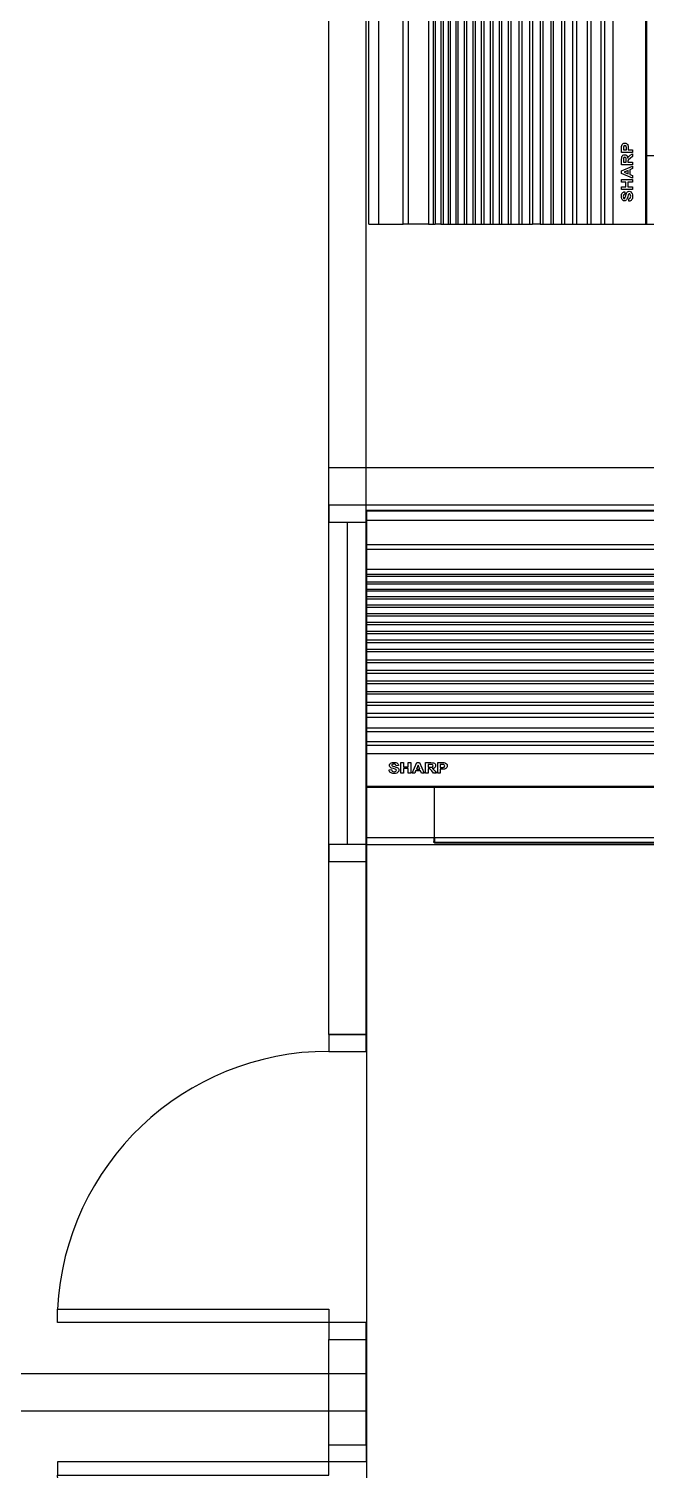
# Model space of a CAD drawing. Header units: inches. Extents: x -85907952 to 802144, y 988801 to 3125513.
# Drawn here: x 405379 to 407198, y 1054733 to 1058983 of the extents above; entities that cross this region are included whole.
import ezdxf

# ---------------------------------------------------------------- set-up
doc = ezdxf.new("R2010")
doc.units = ezdxf.units.IN
doc.header["$MEASUREMENT"] = 0
for name, color, linetype in [('DOOR', 2, 'Continuous'), ('Edges', 7, 'Continuous'), ('partition', 8, 'Continuous'), ('ventilation', 4, 'Continuous'), ('WIN', 9, 'Continuous')]:
    doc.layers.add(name, color=color, linetype=linetype)

# ---------------------------------------------------------------- blocks, each defined once
blk = doc.blocks.new('dr16')
at = {"layer": 'DOOR', "color": 1}
blk.add_line((-2409712.2, -909070.8), (-2409602.2, -909070.8), dxfattribs=at)
for points in [[(-2409712.2, -909070.8), (-2409602.2, -909070.8), (-2409602.2, -909020.8), (-2409712.2, -909020.8)], [(-2410511.2, -909830.8), (-2409712.2, -909830.8), (-2409712.2, -909870.8), (-2410511.2, -909870.8)], [(-2409712.2, -909920.8), (-2409602.2, -909920.8), (-2409602.2, -909870.8), (-2409712.2, -909870.8)]]:
    blk.add_lwpolyline(points, close=True, dxfattribs=at)
at = {"layer": 'DOOR', "color": 9}
blk.add_arc((-2409712.2, -909870.8), 800, 90, 177.134, dxfattribs=at)
blk = doc.blocks.new('air con')
at = {"layer": 'Edges'}
for p, q in [((71.4, 41.9), (152.4, 41.9)), ((71.4, 41.9), (71.4, 41.09)), ((71.4, 41.09), (152.4, 41.09)), ((71.4, 41.09), (71.4, 39.12)), ((71.4, 39.12), (152.4, 39.12)), ((71.4, 38.72), (71.4, 39.12)), ((152.4, 38.72), (71.4, 38.72)), ((71.4, 37.09), (71.4, 38.72)), ((71.4, 37.09), (71.4, 36.7)), ((152.4, 37.09), (71.4, 37.09)), ((152.4, 36.7), (71.4, 36.7)), ((71.4, 36.7), (71.4, 36.54)), ((152.4, 36.54), (71.4, 36.54)), ((71.4, 36.08), (71.4, 36.54)), ((152.4, 36.08), (71.4, 36.08)), ((71.4, 36.08), (71.4, 35.91)), ((152.4, 35.91), (71.4, 35.91)), ((71.4, 35.91), (71.4, 35.49)), ((71.4, 35.49), (71.4, 35.34)), ((152.4, 35.49), (71.4, 35.49)), ((152.4, 35.34), (71.4, 35.34)), ((71.4, 35.34), (71.4, 34.88)), ((152.4, 34.88), (71.4, 34.88)), ((71.4, 34.88), (71.4, 34.71)), ((152.4, 34.71), (71.4, 34.71)), ((71.4, 34.71), (71.4, 34.21)), ((152.4, 34.21), (71.4, 34.21)), ((71.4, 34.21), (71.4, 34.02)), ((71.4, 34.02), (71.4, 33.51)), ((152.4, 34.02), (71.4, 34.02)), ((152.4, 33.51), (71.4, 33.51)), ((71.4, 33.51), (71.4, 33.33)), ((152.4, 33.33), (71.4, 33.33)), ((71.4, 33.33), (71.4, 32.83)), ((152.4, 32.83), (71.4, 32.83)), ((71.4, 32.83), (71.4, 32.62)), ((152.4, 32.62), (71.4, 32.62)), ((71.4, 32.62), (71.4, 32.1)), ((152.4, 32.1), (71.4, 32.1)), ((71.4, 32.1), (71.4, 31.91)), ((152.4, 31.91), (71.4, 31.91)), ((71.4, 31.91), (71.4, 31.38)), ((152.4, 31.38), (71.4, 31.38)), ((71.4, 31.38), (71.4, 31.19)), ((152.4, 31.19), (71.4, 31.19)), ((71.4, 31.19), (71.4, 30.65)), ((152.4, 30.65), (71.4, 30.65)), ((71.4, 30.65), (71.4, 30.44)), ((152.4, 30.44), (71.4, 30.44)), ((71.4, 30.44), (71.4, 29.79)), ((152.4, 29.79), (71.4, 29.79)), ((71.4, 29.79), (71.4, 29.56)), ((71.4, 29.56), (71.4, 28.93)), ((152.4, 29.56), (71.4, 29.56)), ((152.4, 28.93), (71.4, 28.93)), ((71.4, 28.93), (71.4, 28.71)), ((152.4, 28.71), (71.4, 28.71)), ((71.4, 28.09), (71.4, 28.71)), ((152.4, 28.09), (71.4, 28.09)), ((71.4, 28.09), (71.4, 27.87)), ((71.4, 27.87), (71.4, 27.23)), ((152.4, 27.87), (71.4, 27.87)), ((152.4, 27.23), (71.4, 27.23)), ((71.4, 27.23), (71.4, 27.02)), ((71.4, 27.02), (71.4, 26.35)), ((152.4, 27.02), (71.4, 27.02)), ((152.4, 26.35), (71.4, 26.35)), ((71.4, 26.35), (71.4, 26.12)), ((152.4, 26.12), (71.4, 26.12)), ((71.4, 26.12), (71.4, 25.47)), ((152.4, 25.47), (71.4, 25.47)), ((71.4, 25.47), (71.4, 25.16)), ((152.4, 25.16), (71.4, 25.16)), ((71.4, 25.16), (71.4, 24.3)), ((152.4, 24.3), (71.4, 24.3)), ((71.4, 24.3), (71.4, 24)), ((152.4, 24), (71.4, 24)), ((71.4, 24), (71.4, 23.18)), ((71.4, 23.18), (71.4, 22.88)), ((152.4, 23.18), (71.4, 23.18)), ((152.4, 22.88), (71.4, 22.88)), ((71.4, 22.88), (71.4, 22.21)), ((152.4, 22.21), (71.4, 22.21)), ((71.4, 22.21), (71.4, 19.57)), ((73.28, 21.28), (73.29, 21.35)), ((73.29, 21.23), (73.28, 21.28)), ((73.29, 21.35), (73.33, 21.41)), ((73.31, 21.19), (73.29, 21.23)), ((73.33, 21.14), (73.31, 21.19)), ((73.33, 21.41), (73.38, 21.46)), ((73.37, 21.11), (73.33, 21.14)), ((73.41, 21.08), (73.37, 21.11)), ((73.38, 21.46), (73.45, 21.49)), ((73.46, 21.06), (73.41, 21.08)), ((73.45, 21.49), (73.54, 21.52)), ((73.6, 21.02), (73.46, 21.06)), ((73.48, 21.32), (73.47, 21.29)), ((73.47, 21.29), (73.48, 21.26)), ((73.5, 21.35), (73.48, 21.32)), ((73.48, 21.26), (73.5, 21.24)), ((73.56, 21.37), (73.5, 21.35)), ((73.5, 21.24), (73.57, 21.21)), ((73.54, 21.52), (73.64, 21.52)), ((73.64, 21.38), (73.56, 21.37)), ((73.57, 21.21), (73.68, 21.18)), ((73.76, 20.98), (73.6, 21.02)), ((73.64, 21.52), (73.73, 21.52)), ((73.71, 21.37), (73.64, 21.38)), ((73.68, 21.18), (73.81, 21.15)), ((73.77, 21.35), (73.71, 21.37)), ((73.73, 21.52), (73.8, 21.51)), ((73.8, 20.96), (73.76, 20.98)), ((73.8, 21.31), (73.77, 21.35)), ((73.8, 21.51), (73.87, 21.48)), ((73.82, 21.25), (73.8, 21.31)), ((73.83, 20.94), (73.8, 20.96)), ((73.81, 21.15), (73.9, 21.12)), ((74.02, 21.26), (73.82, 21.25)), ((73.87, 21.48), (73.92, 21.45)), ((73.9, 21.12), (73.96, 21.08)), ((73.92, 21.45), (73.96, 21.41)), ((73.96, 21.41), (73.99, 21.37)), ((73.96, 21.08), (74.01, 21.03)), ((73.99, 21.37), (74.01, 21.32)), ((74.01, 21.32), (74.02, 21.26)), ((74.01, 21.03), (74.04, 20.97)), ((74.04, 20.97), (74.05, 20.89)), ((74.21, 20.64), (74.21, 21.51)), ((74.21, 21.51), (74.41, 21.51)), ((74.41, 21.51), (74.41, 21.17)), ((74.41, 21.17), (74.8, 21.17)), ((74.8, 21.02), (74.41, 21.02)), ((74.41, 21.02), (74.41, 20.64)), ((74.8, 21.17), (74.8, 21.51)), ((74.8, 21.51), (75, 21.51)), ((74.8, 20.64), (74.8, 21.02)), ((75, 21.51), (75, 20.64)), ((75.11, 20.64), (75.49, 21.51)), ((75.59, 21.31), (75.46, 20.98)), ((75.46, 20.98), (75.73, 20.98)), ((75.49, 21.51), (75.7, 21.51)), ((75.73, 20.98), (75.59, 21.31)), ((75.7, 21.51), (76.09, 20.64)), ((76.2, 20.64), (76.2, 21.51)), ((76.2, 21.51), (76.62, 21.51)), ((76.55, 21.36), (76.4, 21.36)), ((76.4, 21.36), (76.4, 21.14)), ((76.4, 21.14), (76.54, 21.14)), ((76.44, 21), (76.4, 21)), ((76.4, 21), (76.4, 20.64)), ((76.5, 21), (76.44, 21)), ((76.54, 20.99), (76.5, 21)), ((76.54, 21.14), (76.66, 21.14)), ((76.57, 20.98), (76.54, 20.99)), ((76.7, 21.36), (76.55, 21.36)), ((76.6, 20.96), (76.57, 20.98)), ((76.7, 20.83), (76.6, 20.96)), ((76.62, 21.51), (76.75, 21.5)), ((76.66, 21.14), (76.72, 21.15)), ((76.74, 21.35), (76.7, 21.36)), ((76.72, 21.15), (76.75, 21.17)), ((76.77, 21.33), (76.74, 21.35)), ((76.8, 21.03), (76.74, 21.02)), ((76.74, 21.02), (76.8, 20.99)), ((76.75, 21.5), (76.85, 21.49)), ((76.75, 21.17), (76.78, 21.19)), ((76.79, 21.29), (76.77, 21.33)), ((76.78, 21.19), (76.79, 21.22)), ((76.8, 21.25), (76.79, 21.29)), ((76.79, 21.22), (76.8, 21.25)), ((76.86, 21.05), (76.8, 21.03)), ((76.8, 20.99), (76.85, 20.95)), ((76.85, 21.49), (76.91, 21.45)), ((76.85, 20.95), (76.9, 20.89)), ((76.9, 21.07), (76.86, 21.05)), ((76.94, 21.1), (76.9, 21.07)), ((76.91, 21.45), (76.96, 21.4)), ((76.97, 21.14), (76.94, 21.1)), ((76.96, 21.4), (76.99, 21.34)), ((76.99, 21.18), (76.97, 21.14)), ((76.99, 21.34), (77, 21.27)), ((77, 21.22), (76.99, 21.18)), ((77, 21.27), (77, 21.22)), ((77.19, 20.64), (77.19, 21.51)), ((77.19, 21.51), (77.51, 21.51)), ((77.39, 21.36), (77.39, 21.12)), ((77.48, 21.36), (77.39, 21.36)), ((77.39, 21.12), (77.5, 21.12)), ((77.52, 20.97), (77.39, 20.97)), ((77.39, 20.97), (77.39, 20.64)), ((77.63, 21.36), (77.48, 21.36)), ((77.5, 21.12), (77.59, 21.12)), ((77.51, 21.51), (77.66, 21.51)), ((77.64, 20.97), (77.52, 20.97)), ((77.59, 21.12), (77.65, 21.13)), ((77.67, 21.34), (77.63, 21.36)), ((77.72, 20.98), (77.64, 20.97)), ((77.65, 21.13), (77.69, 21.15)), ((77.66, 21.51), (77.74, 21.5)), ((77.71, 21.32), (77.67, 21.34)), ((77.69, 21.15), (77.72, 21.17)), ((77.73, 21.28), (77.71, 21.32)), ((77.72, 21.17), (77.73, 21.2)), ((77.78, 21), (77.72, 20.98)), ((77.74, 21.24), (77.73, 21.28)), ((77.73, 21.2), (77.74, 21.24)), ((77.74, 21.5), (77.82, 21.47)), ((77.83, 21.02), (77.78, 21)), ((77.82, 21.47), (77.89, 21.41)), ((77.87, 21.06), (77.83, 21.02)), ((77.91, 21.11), (77.87, 21.06)), ((77.89, 21.41), (77.91, 21.38)), ((77.91, 21.38), (77.93, 21.34)), ((77.93, 21.17), (77.91, 21.11)), ((77.93, 21.34), (77.94, 21.29)), ((77.94, 21.24), (77.93, 21.17)), ((77.94, 21.29), (77.94, 21.24)), ((73.25, 20.92), (73.44, 20.94)), ((73.26, 20.85), (73.25, 20.92)), ((73.29, 20.79), (73.26, 20.85)), ((73.32, 20.74), (73.29, 20.79)), ((73.37, 20.7), (73.32, 20.74)), ((73.42, 20.67), (73.37, 20.7)), ((73.49, 20.64), (73.42, 20.67)), ((73.44, 20.94), (73.47, 20.86)), ((73.47, 20.86), (73.51, 20.81)), ((73.57, 20.63), (73.49, 20.64)), ((73.51, 20.81), (73.57, 20.78)), ((73.57, 20.78), (73.66, 20.77)), ((73.65, 20.62), (73.57, 20.63)), ((73.77, 20.63), (73.65, 20.62)), ((73.66, 20.77), (73.74, 20.78)), ((73.74, 20.78), (73.8, 20.81)), ((73.87, 20.66), (73.77, 20.63)), ((73.8, 20.81), (73.84, 20.85)), ((73.84, 20.92), (73.83, 20.94)), ((73.85, 20.89), (73.84, 20.92)), ((73.84, 20.85), (73.85, 20.89)), ((73.94, 20.7), (73.87, 20.66)), ((74, 20.75), (73.94, 20.7)), ((74.04, 20.82), (74, 20.75)), ((74.05, 20.89), (74.04, 20.82)), ((74.41, 20.64), (74.21, 20.64)), ((75, 20.64), (74.8, 20.64)), ((75.32, 20.64), (75.11, 20.64)), ((75.4, 20.84), (75.32, 20.64)), ((75.79, 20.84), (75.4, 20.84)), ((75.88, 20.64), (75.79, 20.84)), ((76.09, 20.64), (75.88, 20.64)), ((76.4, 20.64), (76.2, 20.64)), ((76.85, 20.64), (76.7, 20.83)), ((77.08, 20.64), (76.85, 20.64)), ((76.9, 20.89), (76.96, 20.81)), ((76.96, 20.81), (77.08, 20.64)), ((77.39, 20.64), (77.19, 20.64)), ((152.4, 19.57), (71.4, 19.57)), ((71.4, 19.57), (71.4, 19.49)), ((152.4, 19.49), (71.4, 19.49)), ((71.4, 19.49), (71.4, 15.42)), ((76.92, 15.42), (76.92, 19.49)), ((76.92, 18.47), (76.92, 18.81)), ((76.92, 18.13), (76.92, 18.47)), ((76.92, 17.8), (76.92, 18.13)), ((76.92, 17.48), (76.92, 17.8)), ((76.92, 17.16), (76.92, 17.48)), ((76.92, 16.85), (76.92, 17.16)), ((76.92, 16.55), (76.92, 16.85)), ((76.92, 16.26), (76.92, 16.55)), ((76.86, 15.42), (71.4, 15.42)), ((71.4, 14.9), (71.4, 15.42)), ((76.92, 15.42), (76.86, 15.42)), ((76.86, 15.42), (76.86, 15.14)), ((76.92, 15.14), (76.86, 15.14)), ((76.86, 15.05), (76.86, 15.14)), ((76.92, 15.97), (76.92, 16.26)), ((76.92, 15.69), (76.92, 15.97)), ((76.92, 15.42), (76.92, 15.69)), ((76.92, 15.42), (76.92, 15.14)), ((146.42, 15.42), (76.92, 15.42)), ((76.92, 15.14), (76.92, 15.05)), ((71.4, 14.9), (152.4, 14.9)), ((76.92, 15.05), (76.86, 15.05)), ((146.42, 15.05), (76.92, 15.05)), ((76.92, 15.05), (76.92, 15.01)), ((146.42, 15.01), (76.92, 15.01))]:
    blk.add_line(p, q, dxfattribs=at)
blk = doc.blocks.new('2.0 HP AIR CONDITION')
at = {"xscale": 36.51607049631966, "yscale": 36.51607049631966, "zscale": 36.51607049631966}
blk.add_blockref('air con', (-4183.5, -544), dxfattribs=at)

msp = doc.modelspace()

# ---------------------------------------------------------------- linework, layer by layer
at = {"layer": 'partition'}
for p, q in [((406262.7, 1057578.4), (406262.7, 1060058.4)), ((406372.7, 1057578.4), (406372.7, 1060058.4)), ((407292.7, 1057688.4), (406262.7, 1057688.4)), ((407292.7, 1057578.4), (406262.7, 1057578.4)), ((406372.7, 1057578.4), (406262.7, 1057578.4)), ((406262.7, 1056018.4), (406262.7, 1056528.4)), ((406262.7, 1056528.4), (406372.7, 1056528.4)), ((406372.7, 1056018.4), (406372.7, 1056528.4)), ((406262.7, 1056018.4), (406372.7, 1056018.4)), ((406262.7, 1054808.4), (406262.7, 1055118.4)), ((406262.7, 1055118.4), (406372.7, 1055118.4)), ((406372.7, 1054808.4), (406372.7, 1055118.4)), ((402372.7, 1055018.4), (406372.7, 1055018.4)), ((402372.7, 1054908.4), (406372.7, 1054908.4)), ((406262.7, 1054808.4), (406372.7, 1054808.4))]:
    msp.add_line(p, q, dxfattribs=at)
at = {"layer": 'ventilation'}
msp.add_lwpolyline([(405016.6, 1038523.6), (405016.6, 1038558.5), (405493.1, 1038558.5), (405493.1, 1038708.5), (405493.1, 1041555.8), (409395.9, 1041555.8), (409395.9, 1041709), (408385.7, 1041709), (408372.1, 1041709), (408372.1, 1045670.7), (404380.7, 1045670.7), (404380.7, 1048205.3), (402384.8, 1048205.3), (402371.3, 1048205.3), (402371.3, 1049522.3), (406374.5, 1049522.3), (406374.5, 1056579.1), (406374.5, 1057562.3), (410237.9, 1057562.3), (410237.9, 1056666.7), (414216, 1056666.7), (414216, 1059944.7)], dxfattribs=at)
at = {"layer": 'WIN'}
for p, q in [((406262.7, 1056528.4), (406262.7, 1057578.4)), ((406372.7, 1056528.4), (406372.7, 1057578.4)), ((406317.7, 1056578.4), (406317.7, 1057528.4))]:
    msp.add_line(p, q, dxfattribs=at)
for points in [[(406372.7, 1057578.4), (406262.7, 1057578.4), (406262.7, 1057528.4), (406372.7, 1057528.4)], [(406372.7, 1056578.4), (406262.7, 1056578.4), (406262.7, 1056528.4), (406372.7, 1056528.4)]]:
    msp.add_lwpolyline(points, close=True, dxfattribs=at)

# ---------------------------------------------------------------- block references
at = {"rotation": 90}
msp.add_blockref('2.0 HP AIR CONDITION', (407366.7, 1059983.7), dxfattribs=at)
msp.add_blockref('2.0 HP AIR CONDITION', (407948.8, 1056578.4))
at = {"layer": 'DOOR'}
msp.add_blockref('dr16', (2815974.8, 1965039.1), dxfattribs=at)
at = {"layer": 'DOOR', "xscale": -1, "rotation": 180}
msp.add_blockref('dr16', (2815974.8, 144887.6), dxfattribs=at)

doc.saveas('drawing.dxf')
